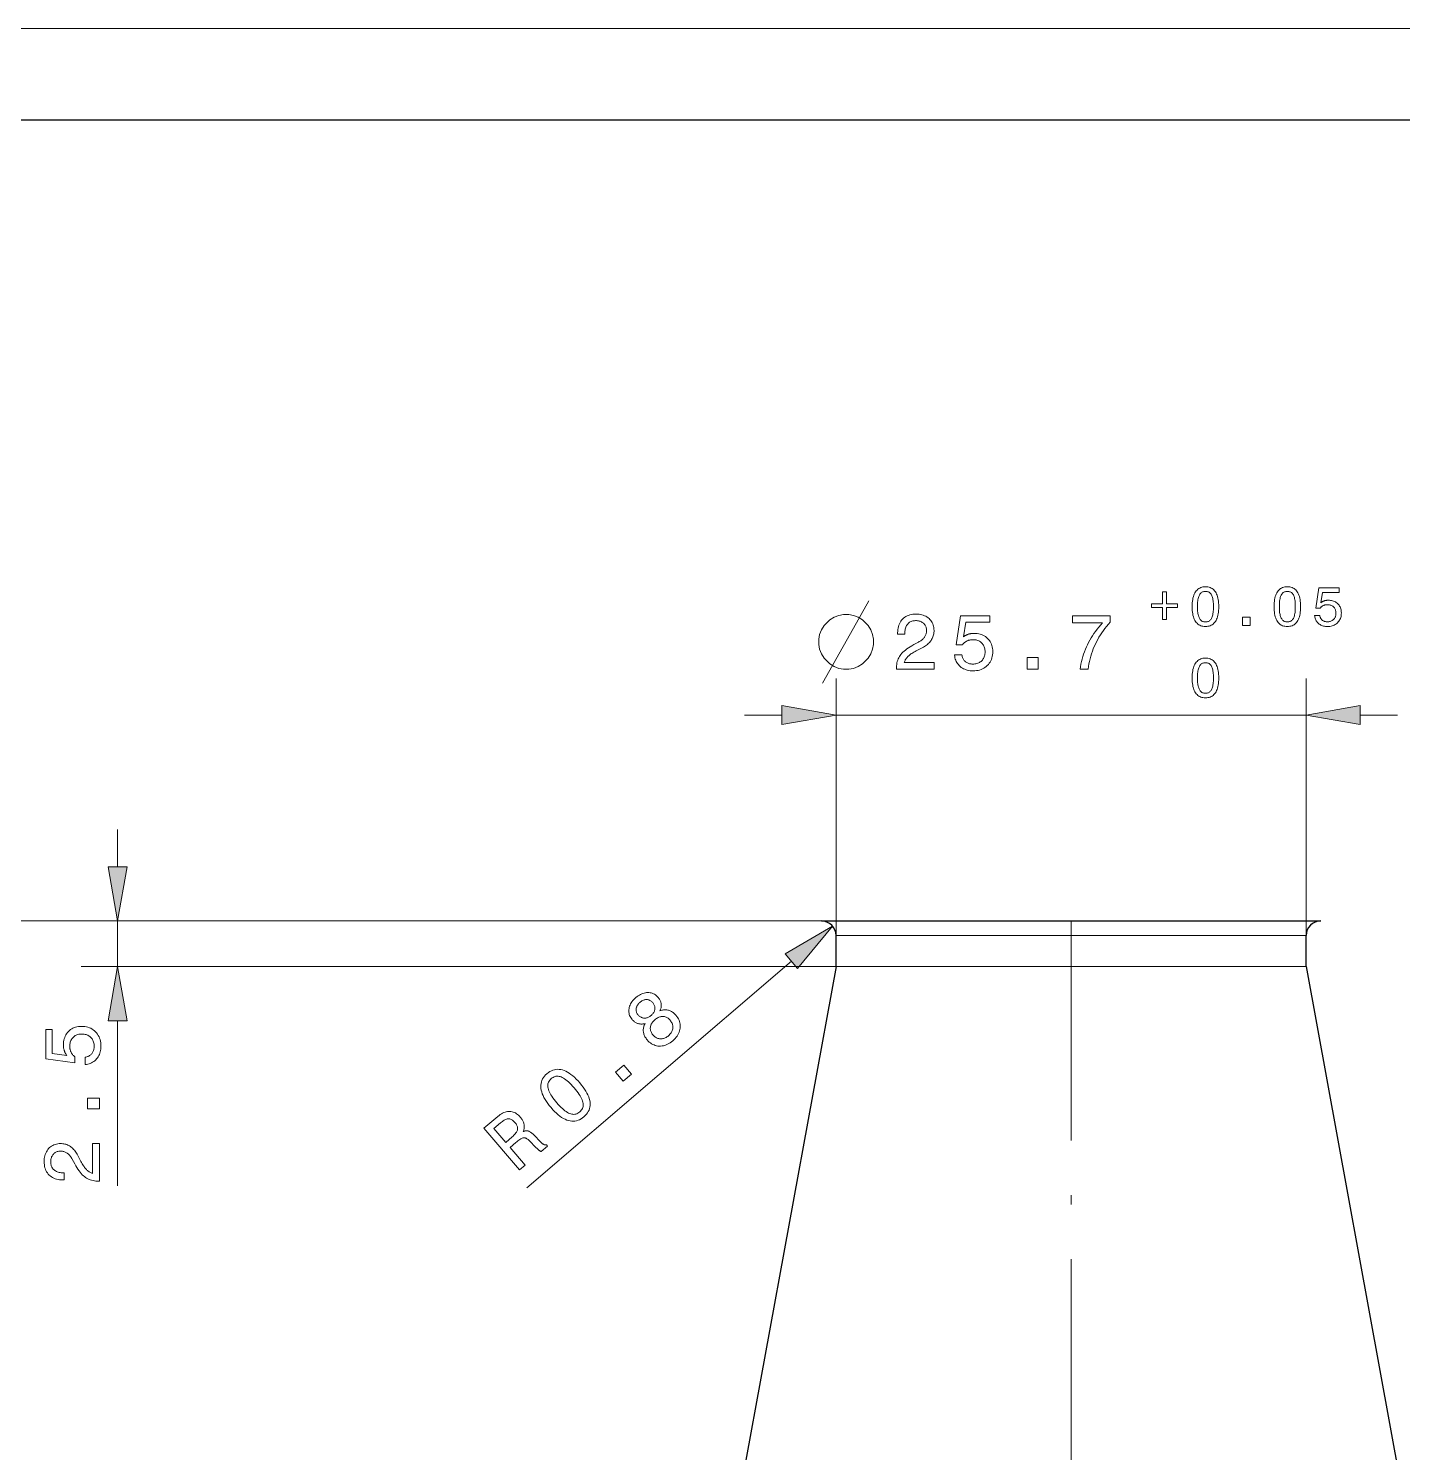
# Model space of a CAD drawing. Extents: x 0 to 297, y 0 to 532.
# Drawn here: x 57.8 to 133, y 342.1 to 420 of the extents above; entities that cross this region are included whole.
import ezdxf

# ---------------------------------------------------------------- set-up
doc = ezdxf.new("R2010")
doc.units = 0
doc.linetypes.add('DASHDOT', pattern=[18.5, 12, -3, 0.5, -3])

msp = doc.modelspace()

# ---------------------------------------------------------------- linework, layer by layer
at = {"color": 7, "lineweight": 13}
for p, q in [((0, 420), (297, 420)), ((101.984, 382.464), (127.684, 382.464)), ((101.184, 371.208), (26.346, 371.208)), ((101.184, 371.208), (35.491, 371.208)), ((101.184, 371.208), (60.708, 371.208)), ((101.984, 368.708), (60.708, 368.708))]:
    msp.add_line(p, q, dxfattribs=at)
at = {"color": 7, "lineweight": 30}
for p, q in [((20, 415), (292, 415)), ((101.184, 371.208), (128.484, 371.208)), ((101.984, 368.708), (89.934, 302.808)), ((127.684, 368.708), (139.734, 302.808))]:
    msp.add_line(p, q, dxfattribs=at)
at = {"color": 7, "lineweight": 13, "ltscale": 0.351399}
for p, q in [((101.984, 370.408), (101.984, 384.464)), ((127.684, 370.408), (127.684, 384.464))]:
    msp.add_line(p, q, dxfattribs=at)
at = {"color": 7, "lineweight": 13, "ltscale": 0.051139}
for p, q in [((96.984, 382.464), (99.03, 382.464)), ((130.639, 382.464), (132.684, 382.464)), ((62.708, 374.162), (62.708, 376.208))]:
    msp.add_line(p, q, dxfattribs=at)
at = {"color": 7, "lineweight": 13, "ltscale": 0.0625}
msp.add_line((62.708, 368.708), (62.708, 371.208), dxfattribs=at)
at = {"color": 7, "linetype": 'DASHDOT', "lineweight": 13}
msp.add_line((114.834, 371.208), (114.834, 122.985), dxfattribs=at)
at = {"color": 7, "lineweight": 30, "ltscale": 0.0425}
for p, q in [((101.984, 368.708), (101.984, 370.408)), ((127.684, 368.708), (127.684, 370.408))]:
    msp.add_line(p, q, dxfattribs=at)
at = {"color": 7, "lineweight": 13, "ltscale": 0.167234}
for p, q in [((108.674, 370.408), (101.984, 370.408)), ((108.674, 368.708), (101.984, 368.708))]:
    msp.add_line(p, q, dxfattribs=at)
at = {"color": 7, "lineweight": 13, "ltscale": 0.475266}
for p, q in [((127.684, 370.408), (108.674, 370.408)), ((127.684, 368.708), (108.674, 368.708))]:
    msp.add_line(p, q, dxfattribs=at)
at = {"color": 7, "lineweight": 13, "ltscale": 0.476323}
msp.add_line((99.548, 369.007), (85.074, 356.616), dxfattribs=at)
at = {"color": 7, "lineweight": 13, "ltscale": 0.225681}
msp.add_line((62.708, 356.726), (62.708, 365.753), dxfattribs=at)
at = {"color": 7, "lineweight": 13}
for points in [[(121.455, 388.388), (121.457, 388.492), (121.462, 388.591), (121.472, 388.685), (121.485, 388.773), (121.501, 388.857), (121.522, 388.935), (121.546, 389.009), (121.574, 389.077), (121.605, 389.141), (121.641, 389.199), (121.68, 389.252), (121.722, 389.299), (121.768, 389.341), (121.817, 389.377), (121.869, 389.407), (121.925, 389.432), (121.984, 389.452), (122.047, 389.466), (122.113, 389.474), (122.182, 389.477), (122.252, 389.474), (122.319, 389.466), (122.382, 389.452), (122.441, 389.433), (122.497, 389.408), (122.55, 389.378), (122.599, 389.342), (122.644, 389.3), (122.686, 389.253), (122.725, 389.201), (122.76, 389.143), (122.791, 389.08), (122.818, 389.012), (122.842, 388.938), (122.863, 388.86), (122.879, 388.776), (122.892, 388.687), (122.901, 388.592), (122.907, 388.493), (122.908, 388.388), (122.907, 388.283), (122.901, 388.184), (122.892, 388.09), (122.879, 388.001), (122.863, 387.917), (122.842, 387.839), (122.818, 387.766), (122.791, 387.698), (122.76, 387.635), (122.725, 387.578), (122.686, 387.525), (122.644, 387.479), (122.599, 387.438), (122.55, 387.402), (122.497, 387.372), (122.441, 387.347), (122.382, 387.328), (122.319, 387.314), (122.252, 387.306), (122.182, 387.303), (122.113, 387.306), (122.047, 387.314), (121.984, 387.328), (121.925, 387.347), (121.869, 387.372), (121.817, 387.402), (121.768, 387.438), (121.722, 387.48), (121.68, 387.527), (121.641, 387.579), (121.605, 387.637), (121.574, 387.7), (121.546, 387.768), (121.522, 387.841), (121.501, 387.919), (121.485, 388.003), (121.472, 388.091), (121.462, 388.185), (121.457, 388.284)], [(125.932, 388.388), (125.934, 388.492), (125.94, 388.591), (125.949, 388.685), (125.962, 388.773), (125.979, 388.857), (125.999, 388.935), (126.023, 389.009), (126.051, 389.077), (126.083, 389.141), (126.118, 389.199), (126.157, 389.252), (126.199, 389.299), (126.245, 389.341), (126.294, 389.377), (126.347, 389.407), (126.402, 389.432), (126.462, 389.452), (126.524, 389.466), (126.59, 389.474), (126.66, 389.477), (126.73, 389.474), (126.796, 389.466), (126.859, 389.452), (126.919, 389.433), (126.975, 389.408), (127.027, 389.378), (127.076, 389.342), (127.122, 389.3), (127.164, 389.253), (127.202, 389.201), (127.237, 389.143), (127.268, 389.08), (127.296, 389.012), (127.32, 388.938), (127.34, 388.86), (127.356, 388.776), (127.369, 388.687), (127.379, 388.592), (127.384, 388.493), (127.386, 388.388), (127.384, 388.283), (127.379, 388.184), (127.369, 388.09), (127.356, 388.001), (127.34, 387.917), (127.32, 387.839), (127.296, 387.766), (127.268, 387.698), (127.237, 387.635), (127.202, 387.578), (127.164, 387.525), (127.122, 387.479), (127.076, 387.438), (127.027, 387.402), (126.975, 387.372), (126.919, 387.347), (126.859, 387.328), (126.796, 387.314), (126.73, 387.306), (126.66, 387.303), (126.59, 387.306), (126.524, 387.314), (126.462, 387.328), (126.402, 387.347), (126.347, 387.372), (126.294, 387.402), (126.245, 387.438), (126.199, 387.48), (126.157, 387.527), (126.118, 387.579), (126.083, 387.637), (126.051, 387.7), (126.023, 387.768), (125.999, 387.841), (125.979, 387.919), (125.962, 388.003), (125.949, 388.091), (125.94, 388.185), (125.934, 388.284)], [(128.15, 387.911), (128.431, 387.911), (128.437, 387.879), (128.444, 387.849), (128.454, 387.819), (128.465, 387.792), (128.477, 387.765), (128.492, 387.74), (128.508, 387.717), (128.526, 387.695), (128.546, 387.674), (128.567, 387.655), (128.59, 387.638), (128.614, 387.622), (128.64, 387.608), (128.666, 387.596), (128.694, 387.586), (128.723, 387.578), (128.753, 387.571), (128.785, 387.567), (128.817, 387.564), (128.851, 387.563), (128.893, 387.564), (128.932, 387.568), (128.97, 387.574), (129.007, 387.583), (129.042, 387.595), (129.075, 387.609), (129.106, 387.626), (129.136, 387.645), (129.164, 387.667), (129.191, 387.691), (129.215, 387.718), (129.237, 387.746), (129.256, 387.776), (129.273, 387.807), (129.287, 387.84), (129.299, 387.875), (129.308, 387.911), (129.314, 387.949), (129.318, 387.988), (129.319, 388.029), (129.318, 388.071), (129.314, 388.111), (129.308, 388.15), (129.299, 388.186), (129.287, 388.221), (129.273, 388.255), (129.257, 388.286), (129.238, 388.316), (129.216, 388.344), (129.192, 388.37), (129.166, 388.394), (129.138, 388.416), (129.108, 388.435), (129.077, 388.451), (129.044, 388.465), (129.009, 388.477), (128.972, 388.486), (128.933, 388.492), (128.893, 388.496), (128.851, 388.497), (128.827, 388.497), (128.803, 388.495), (128.78, 388.493), (128.757, 388.489), (128.734, 388.485), (128.712, 388.48), (128.69, 388.473), (128.669, 388.466), (128.648, 388.458), (128.628, 388.448), (128.608, 388.438), (128.588, 388.427), (128.569, 388.415), (128.551, 388.402), (128.533, 388.388), (128.516, 388.373), (128.499, 388.357), (128.483, 388.34), (128.467, 388.322), (128.451, 388.304), (128.211, 388.304), (128.376, 389.416), (129.498, 389.416), (129.498, 389.169), (128.578, 389.169), (128.494, 388.603), (128.509, 388.616), (128.525, 388.629), (128.542, 388.64), (128.559, 388.651), (128.576, 388.662), (128.594, 388.672), (128.613, 388.681), (128.632, 388.689), (128.652, 388.697), (128.672, 388.704), (128.693, 388.711), (128.714, 388.717), (128.735, 388.722), (128.757, 388.727), (128.779, 388.73), (128.802, 388.734), (128.825, 388.736), (128.848, 388.738), (128.872, 388.739), (128.896, 388.739), (128.959, 388.737), (129.02, 388.731), (129.078, 388.722), (129.134, 388.708), (129.187, 388.691), (129.238, 388.67), (129.286, 388.645), (129.332, 388.616), (129.375, 388.584), (129.416, 388.547), (129.453, 388.508), (129.487, 388.466), (129.516, 388.421), (129.542, 388.375), (129.564, 388.326), (129.581, 388.274), (129.595, 388.22), (129.605, 388.164), (129.611, 388.105), (129.613, 388.044), (129.611, 387.979), (129.604, 387.917), (129.594, 387.857), (129.579, 387.8), (129.561, 387.745), (129.538, 387.692), (129.51, 387.643), (129.479, 387.595), (129.444, 387.551), (129.404, 387.508), (129.361, 387.469), (129.315, 387.434), (129.267, 387.404), (129.217, 387.377), (129.164, 387.354), (129.108, 387.336), (129.05, 387.322), (128.989, 387.311), (128.926, 387.305), (128.86, 387.303), (128.802, 387.305), (128.746, 387.31), (128.691, 387.318), (128.639, 387.33), (128.589, 387.345), (128.541, 387.363), (128.494, 387.385), (128.45, 387.41), (128.408, 387.439), (128.368, 387.471), (128.331, 387.505), (128.297, 387.542), (128.266, 387.581), (128.239, 387.622), (128.216, 387.665), (128.196, 387.71), (128.179, 387.757), (128.166, 387.806), (128.156, 387.858)], [(119.839, 389.201), (120.05, 389.201), (120.05, 388.546), (120.646, 388.546), (120.646, 388.336), (120.05, 388.336), (120.05, 387.681), (119.839, 387.681), (119.839, 388.336), (119.24, 388.336), (119.24, 388.546), (119.839, 388.546)], [(121.744, 388.388), (121.745, 388.303), (121.748, 388.224), (121.754, 388.148), (121.761, 388.078), (121.771, 388.012), (121.782, 387.951), (121.796, 387.894), (121.812, 387.842), (121.83, 387.795), (121.85, 387.753), (121.873, 387.714), (121.898, 387.68), (121.925, 387.65), (121.954, 387.624), (121.986, 387.601), (122.021, 387.583), (122.058, 387.569), (122.097, 387.559), (122.138, 387.553), (122.182, 387.551), (122.227, 387.553), (122.268, 387.559), (122.308, 387.569), (122.344, 387.583), (122.379, 387.601), (122.411, 387.623), (122.44, 387.649), (122.467, 387.679), (122.492, 387.712), (122.514, 387.75), (122.533, 387.793), (122.551, 387.84), (122.567, 387.891), (122.58, 387.948), (122.592, 388.009), (122.601, 388.075), (122.608, 388.146), (122.614, 388.222), (122.617, 388.303), (122.618, 388.388), (122.617, 388.473), (122.614, 388.554), (122.608, 388.63), (122.601, 388.701), (122.592, 388.767), (122.58, 388.829), (122.567, 388.886), (122.551, 388.938), (122.533, 388.985), (122.514, 389.027), (122.492, 389.065), (122.467, 389.099), (122.44, 389.128), (122.411, 389.154), (122.379, 389.176), (122.344, 389.194), (122.308, 389.208), (122.268, 389.218), (122.227, 389.224), (122.182, 389.226), (122.138, 389.224), (122.097, 389.218), (122.058, 389.208), (122.021, 389.194), (121.986, 389.176), (121.954, 389.154), (121.925, 389.127), (121.898, 389.097), (121.873, 389.063), (121.85, 389.025), (121.83, 388.982), (121.812, 388.935), (121.796, 388.883), (121.782, 388.826), (121.771, 388.765), (121.761, 388.699), (121.754, 388.628), (121.748, 388.553), (121.745, 388.473)], [(126.222, 388.388), (126.223, 388.303), (126.226, 388.224), (126.231, 388.148), (126.239, 388.078), (126.248, 388.012), (126.26, 387.951), (126.274, 387.894), (126.29, 387.842), (126.308, 387.795), (126.328, 387.753), (126.35, 387.714), (126.375, 387.68), (126.402, 387.65), (126.432, 387.624), (126.464, 387.601), (126.498, 387.583), (126.535, 387.569), (126.574, 387.559), (126.616, 387.553), (126.66, 387.551), (126.704, 387.553), (126.746, 387.559), (126.785, 387.569), (126.822, 387.583), (126.856, 387.601), (126.888, 387.623), (126.918, 387.649), (126.945, 387.679), (126.969, 387.712), (126.991, 387.75), (127.011, 387.793), (127.029, 387.84), (127.044, 387.891), (127.058, 387.948), (127.069, 388.009), (127.079, 388.075), (127.086, 388.146), (127.091, 388.222), (127.094, 388.303), (127.095, 388.388), (127.094, 388.473), (127.091, 388.554), (127.086, 388.63), (127.079, 388.701), (127.069, 388.767), (127.058, 388.829), (127.044, 388.886), (127.029, 388.938), (127.011, 388.985), (126.991, 389.027), (126.969, 389.065), (126.945, 389.099), (126.918, 389.128), (126.888, 389.154), (126.856, 389.176), (126.822, 389.194), (126.785, 389.208), (126.746, 389.218), (126.704, 389.224), (126.66, 389.226), (126.616, 389.224), (126.574, 389.218), (126.535, 389.208), (126.498, 389.194), (126.464, 389.176), (126.432, 389.154), (126.402, 389.127), (126.375, 389.097), (126.35, 389.063), (126.328, 389.025), (126.308, 388.982), (126.29, 388.935), (126.274, 388.883), (126.26, 388.826), (126.248, 388.765), (126.239, 388.699), (126.231, 388.628), (126.226, 388.553), (126.223, 388.473)], [(102.687, 387.964), (102.387, 387.964), (102.137, 387.914), (101.887, 387.814), (101.637, 387.664), (101.337, 387.364), (101.187, 387.114), (101.087, 386.864), (101.037, 386.614), (101.037, 386.314), (101.087, 386.064), (101.187, 385.814), (101.337, 385.564), (101.637, 385.264), (101.887, 385.114), (102.137, 385.014), (102.387, 384.964), (102.687, 384.964), (102.937, 385.014), (103.187, 385.114), (103.437, 385.264), (103.737, 385.564), (103.887, 385.814), (103.987, 386.064), (104.037, 386.314), (104.037, 386.614), (103.987, 386.864), (103.887, 387.114), (103.737, 387.364), (103.437, 387.664), (103.187, 387.814), (102.937, 387.914)], [(105.283, 384.964), (105.283, 384.976), (105.286, 385.064), (105.292, 385.148), (105.302, 385.23), (105.317, 385.309), (105.335, 385.385), (105.358, 385.457), (105.385, 385.527), (105.416, 385.594), (105.451, 385.658), (105.49, 385.719), (105.535, 385.779), (105.586, 385.839), (105.644, 385.898), (105.709, 385.957), (105.78, 386.016), (105.858, 386.076), (105.943, 386.135), (106.034, 386.193), (106.132, 386.252), (106.236, 386.311), (106.492, 386.45), (106.536, 386.475), (106.578, 386.501), (106.618, 386.527), (106.655, 386.554), (106.69, 386.582), (106.722, 386.61), (106.752, 386.639), (106.78, 386.669), (106.804, 386.699), (106.827, 386.729), (106.847, 386.761), (106.865, 386.793), (106.88, 386.827), (106.894, 386.862), (106.906, 386.898), (106.915, 386.935), (106.923, 386.973), (106.928, 387.012), (106.931, 387.052), (106.932, 387.093), (106.93, 387.14), (106.926, 387.185), (106.917, 387.228), (106.906, 387.269), (106.891, 387.308), (106.873, 387.346), (106.852, 387.382), (106.828, 387.415), (106.8, 387.448), (106.769, 387.478), (106.735, 387.506), (106.699, 387.53), (106.661, 387.552), (106.62, 387.572), (106.578, 387.588), (106.533, 387.601), (106.486, 387.611), (106.436, 387.618), (106.385, 387.623), (106.331, 387.624), (106.278, 387.622), (106.227, 387.617), (106.178, 387.608), (106.132, 387.595), (106.088, 387.578), (106.046, 387.557), (106.007, 387.533), (105.97, 387.505), (105.935, 387.474), (105.902, 387.439), (105.872, 387.4), (105.846, 387.359), (105.822, 387.315), (105.802, 387.268), (105.784, 387.218), (105.77, 387.166), (105.759, 387.111), (105.751, 387.053), (105.747, 386.992), (105.745, 386.929), (105.745, 386.893), (105.353, 386.893), (105.353, 386.954), (105.356, 387.047), (105.364, 387.136), (105.377, 387.221), (105.396, 387.302), (105.421, 387.379), (105.45, 387.452), (105.485, 387.521), (105.526, 387.587), (105.572, 387.648), (105.623, 387.705), (105.679, 387.758), (105.739, 387.805), (105.802, 387.847), (105.869, 387.883), (105.941, 387.913), (106.016, 387.938), (106.095, 387.958), (106.177, 387.972), (106.264, 387.98), (106.354, 387.983), (106.441, 387.98), (106.525, 387.973), (106.605, 387.96), (106.681, 387.943), (106.755, 387.921), (106.825, 387.894), (106.891, 387.862), (106.954, 387.825), (107.014, 387.783), (107.07, 387.736), (107.122, 387.685), (107.168, 387.631), (107.209, 387.574), (107.245, 387.514), (107.275, 387.451), (107.3, 387.385), (107.319, 387.315), (107.332, 387.243), (107.34, 387.167), (107.343, 387.089), (107.342, 387.028), (107.337, 386.968), (107.329, 386.91), (107.318, 386.853), (107.303, 386.798), (107.286, 386.745), (107.265, 386.693), (107.241, 386.642), (107.213, 386.593), (107.183, 386.546), (107.149, 386.5), (107.112, 386.455), (107.072, 386.412), (107.028, 386.369), (106.981, 386.328), (106.93, 386.289), (106.876, 386.25), (106.819, 386.213), (106.758, 386.177), (106.694, 386.142), (106.441, 386.014), (106.371, 385.976), (106.305, 385.94), (106.243, 385.904), (106.185, 385.869), (106.131, 385.835), (106.082, 385.801), (106.036, 385.768), (105.994, 385.736), (105.957, 385.705), (105.923, 385.674), (105.893, 385.643), (105.865, 385.612), (105.839, 385.58), (105.815, 385.547), (105.793, 385.513), (105.773, 385.479), (105.756, 385.444), (105.74, 385.408), (105.727, 385.372), (105.716, 385.335), (107.343, 385.335), (107.343, 384.964)], [(108.465, 385.746), (108.865, 385.746), (108.874, 385.7), (108.885, 385.656), (108.898, 385.615), (108.914, 385.575), (108.932, 385.537), (108.953, 385.502), (108.976, 385.468), (109.002, 385.437), (109.03, 385.407), (109.06, 385.38), (109.093, 385.355), (109.128, 385.333), (109.164, 385.313), (109.202, 385.296), (109.241, 385.281), (109.283, 385.269), (109.326, 385.26), (109.371, 385.254), (109.418, 385.25), (109.466, 385.248), (109.525, 385.25), (109.582, 385.256), (109.636, 385.265), (109.688, 385.278), (109.738, 385.294), (109.785, 385.314), (109.83, 385.338), (109.873, 385.366), (109.913, 385.397), (109.951, 385.432), (109.986, 385.47), (110.017, 385.51), (110.045, 385.552), (110.068, 385.597), (110.089, 385.644), (110.105, 385.694), (110.118, 385.745), (110.127, 385.799), (110.133, 385.856), (110.135, 385.914), (110.133, 385.974), (110.127, 386.032), (110.118, 386.087), (110.105, 386.139), (110.089, 386.189), (110.069, 386.237), (110.046, 386.281), (110.018, 386.324), (109.988, 386.364), (109.953, 386.401), (109.916, 386.436), (109.876, 386.467), (109.833, 386.494), (109.788, 386.518), (109.741, 386.537), (109.691, 386.554), (109.638, 386.566), (109.584, 386.576), (109.526, 386.581), (109.466, 386.583), (109.432, 386.582), (109.397, 386.58), (109.364, 386.577), (109.331, 386.572), (109.299, 386.565), (109.267, 386.558), (109.236, 386.549), (109.206, 386.538), (109.176, 386.526), (109.147, 386.513), (109.118, 386.499), (109.091, 386.483), (109.063, 386.465), (109.037, 386.447), (109.012, 386.427), (108.987, 386.405), (108.963, 386.383), (108.939, 386.359), (108.917, 386.333), (108.895, 386.307), (108.551, 386.307), (108.787, 387.896), (110.39, 387.896), (110.39, 387.542), (109.076, 387.542), (108.956, 386.735), (108.978, 386.753), (109.001, 386.771), (109.024, 386.787), (109.048, 386.803), (109.073, 386.818), (109.099, 386.832), (109.126, 386.845), (109.153, 386.857), (109.181, 386.869), (109.21, 386.879), (109.24, 386.888), (109.27, 386.897), (109.3, 386.904), (109.331, 386.911), (109.363, 386.916), (109.395, 386.921), (109.428, 386.924), (109.461, 386.927), (109.495, 386.928), (109.529, 386.929), (109.62, 386.926), (109.707, 386.918), (109.79, 386.904), (109.87, 386.885), (109.946, 386.86), (110.019, 386.83), (110.088, 386.794), (110.153, 386.753), (110.215, 386.707), (110.273, 386.654), (110.326, 386.598), (110.374, 386.538), (110.416, 386.475), (110.453, 386.408), (110.484, 386.338), (110.509, 386.264), (110.529, 386.187), (110.543, 386.107), (110.551, 386.023), (110.554, 385.936), (110.551, 385.843), (110.542, 385.754), (110.527, 385.668), (110.506, 385.586), (110.479, 385.508), (110.447, 385.433), (110.408, 385.362), (110.363, 385.295), (110.312, 385.231), (110.256, 385.17), (110.194, 385.115), (110.129, 385.065), (110.061, 385.021), (109.988, 384.983), (109.912, 384.951), (109.833, 384.924), (109.75, 384.904), (109.663, 384.889), (109.573, 384.88), (109.479, 384.877), (109.396, 384.88), (109.315, 384.887), (109.238, 384.899), (109.163, 384.916), (109.091, 384.937), (109.022, 384.963), (108.956, 384.994), (108.893, 385.03), (108.833, 385.071), (108.776, 385.117), (108.722, 385.166), (108.674, 385.218), (108.63, 385.274), (108.592, 385.332), (108.558, 385.393), (108.53, 385.458), (108.506, 385.525), (108.487, 385.596), (108.474, 385.669)], [(115.331, 384.964), (115.353, 385.107), (115.378, 385.249), (115.408, 385.389), (115.441, 385.526), (115.479, 385.662), (115.521, 385.795), (115.567, 385.927), (115.617, 386.057), (115.671, 386.184), (115.729, 386.31), (115.791, 386.434), (115.858, 386.557), (115.93, 386.679), (116.006, 386.8), (116.087, 386.919), (116.172, 387.038), (116.262, 387.156), (116.357, 387.272), (116.456, 387.388), (116.56, 387.502), (114.92, 387.502), (114.92, 387.896), (116.976, 387.896), (116.976, 387.538), (116.875, 387.426), (116.779, 387.312), (116.687, 387.196), (116.6, 387.079), (116.516, 386.96), (116.437, 386.84), (116.362, 386.717), (116.291, 386.593), (116.224, 386.468), (116.162, 386.34), (116.104, 386.211), (116.05, 386.08), (116, 385.947), (115.954, 385.812), (115.913, 385.676), (115.875, 385.537), (115.842, 385.397), (115.813, 385.254), (115.788, 385.11), (115.768, 384.964)], [(124.213, 387.364), (124.213, 387.814), (124.631, 387.814), (124.631, 387.364)], [(112.435, 384.964), (112.435, 385.607), (113.031, 385.607), (113.031, 384.964)], [(121.455, 384.488), (121.457, 384.592), (121.462, 384.691), (121.472, 384.785), (121.485, 384.873), (121.501, 384.957), (121.522, 385.035), (121.546, 385.109), (121.574, 385.177), (121.605, 385.241), (121.641, 385.299), (121.68, 385.352), (121.722, 385.399), (121.768, 385.441), (121.817, 385.477), (121.869, 385.507), (121.925, 385.532), (121.984, 385.552), (122.047, 385.566), (122.113, 385.574), (122.182, 385.577), (122.252, 385.574), (122.319, 385.566), (122.382, 385.552), (122.441, 385.533), (122.497, 385.508), (122.55, 385.478), (122.599, 385.442), (122.644, 385.4), (122.686, 385.353), (122.725, 385.301), (122.76, 385.243), (122.791, 385.18), (122.818, 385.112), (122.842, 385.038), (122.863, 384.96), (122.879, 384.876), (122.892, 384.787), (122.901, 384.692), (122.907, 384.593), (122.908, 384.488), (122.907, 384.383), (122.901, 384.284), (122.892, 384.19), (122.879, 384.101), (122.863, 384.017), (122.842, 383.939), (122.818, 383.866), (122.791, 383.798), (122.76, 383.735), (122.725, 383.678), (122.686, 383.625), (122.644, 383.579), (122.599, 383.538), (122.55, 383.502), (122.497, 383.472), (122.441, 383.447), (122.382, 383.428), (122.319, 383.414), (122.252, 383.406), (122.182, 383.403), (122.113, 383.406), (122.047, 383.414), (121.984, 383.428), (121.925, 383.447), (121.869, 383.472), (121.817, 383.503), (121.768, 383.538), (121.722, 383.58), (121.68, 383.627), (121.641, 383.679), (121.605, 383.737), (121.574, 383.8), (121.546, 383.868), (121.522, 383.941), (121.501, 384.019), (121.485, 384.103), (121.472, 384.191), (121.462, 384.285), (121.457, 384.384)], [(121.744, 384.488), (121.745, 384.403), (121.748, 384.324), (121.754, 384.248), (121.761, 384.178), (121.771, 384.112), (121.782, 384.051), (121.796, 383.994), (121.812, 383.942), (121.83, 383.895), (121.85, 383.853), (121.873, 383.814), (121.898, 383.78), (121.925, 383.75), (121.954, 383.724), (121.986, 383.701), (122.021, 383.683), (122.058, 383.669), (122.097, 383.659), (122.138, 383.653), (122.182, 383.651), (122.227, 383.653), (122.268, 383.659), (122.308, 383.669), (122.344, 383.683), (122.379, 383.701), (122.411, 383.723), (122.44, 383.749), (122.467, 383.779), (122.492, 383.812), (122.514, 383.85), (122.533, 383.893), (122.551, 383.94), (122.567, 383.991), (122.58, 384.048), (122.592, 384.109), (122.601, 384.175), (122.608, 384.246), (122.614, 384.322), (122.617, 384.403), (122.618, 384.488), (122.617, 384.573), (122.614, 384.654), (122.608, 384.73), (122.601, 384.801), (122.592, 384.867), (122.58, 384.929), (122.567, 384.986), (122.551, 385.038), (122.533, 385.085), (122.514, 385.127), (122.492, 385.165), (122.467, 385.199), (122.44, 385.228), (122.411, 385.254), (122.379, 385.276), (122.344, 385.294), (122.308, 385.308), (122.268, 385.318), (122.227, 385.324), (122.182, 385.326), (122.138, 385.324), (122.097, 385.318), (122.058, 385.308), (122.021, 385.294), (121.986, 385.276), (121.954, 385.254), (121.925, 385.227), (121.898, 385.197), (121.873, 385.163), (121.85, 385.125), (121.83, 385.082), (121.812, 385.035), (121.796, 384.983), (121.782, 384.926), (121.771, 384.865), (121.761, 384.799), (121.754, 384.728), (121.748, 384.653), (121.745, 384.573)], [(99.03, 381.943), (101.984, 382.464), (99.03, 382.985)], [(130.639, 382.985), (127.684, 382.464), (130.639, 381.943)], [(62.187, 374.162), (62.708, 371.208), (63.229, 374.162)], [(99.886, 368.611), (101.792, 370.928), (99.209, 369.402)], [(63.229, 365.753), (62.708, 368.708), (62.187, 365.753)], [(91.546, 365.599), (91.505, 365.588), (91.464, 365.58), (91.424, 365.574), (91.384, 365.57), (91.345, 365.568), (91.307, 365.568), (91.269, 365.571), (91.232, 365.576), (91.196, 365.584), (91.16, 365.593), (91.125, 365.605), (91.091, 365.62), (91.057, 365.637), (91.023, 365.656), (90.991, 365.677), (90.958, 365.701), (90.927, 365.727), (90.896, 365.756), (90.865, 365.787), (90.835, 365.82), (90.794, 365.873), (90.757, 365.928), (90.727, 365.983), (90.701, 366.04), (90.682, 366.099), (90.668, 366.159), (90.66, 366.22), (90.657, 366.283), (90.66, 366.347), (90.668, 366.413), (90.682, 366.478), (90.701, 366.543), (90.725, 366.606), (90.755, 366.668), (90.789, 366.729), (90.829, 366.788), (90.874, 366.847), (90.924, 366.904), (90.98, 366.96), (91.04, 367.014), (91.104, 367.066), (91.168, 367.112), (91.232, 367.153), (91.297, 367.188), (91.362, 367.219), (91.427, 367.243), (91.493, 367.263), (91.559, 367.277), (91.625, 367.286), (91.692, 367.289), (91.757, 367.287), (91.821, 367.28), (91.882, 367.267), (91.941, 367.249), (91.998, 367.226), (92.053, 367.198), (92.106, 367.164), (92.156, 367.125), (92.204, 367.081), (92.25, 367.031), (92.278, 366.996), (92.304, 366.961), (92.328, 366.926), (92.35, 366.89), (92.369, 366.855), (92.385, 366.819), (92.399, 366.783), (92.411, 366.747), (92.42, 366.711), (92.427, 366.675), (92.431, 366.638), (92.433, 366.602), (92.432, 366.564), (92.429, 366.527), (92.424, 366.489), (92.416, 366.451), (92.406, 366.413), (92.393, 366.374), (92.378, 366.335), (92.36, 366.296), (92.409, 366.312), (92.458, 366.326), (92.506, 366.336), (92.554, 366.343), (92.601, 366.347), (92.647, 366.348), (92.693, 366.346), (92.739, 366.341), (92.783, 366.333), (92.828, 366.322), (92.871, 366.307), (92.914, 366.29), (92.956, 366.27), (92.998, 366.247), (93.038, 366.221), (93.078, 366.192), (93.117, 366.16), (93.155, 366.125), (93.192, 366.087), (93.229, 366.046), (93.282, 365.98), (93.328, 365.913), (93.368, 365.845), (93.402, 365.776), (93.428, 365.706), (93.449, 365.634), (93.463, 365.562), (93.47, 365.49), (93.471, 365.416), (93.465, 365.341), (93.453, 365.266), (93.434, 365.193), (93.41, 365.121), (93.379, 365.05), (93.341, 364.981), (93.297, 364.913), (93.247, 364.846), (93.191, 364.781), (93.129, 364.717), (93.06, 364.655), (92.987, 364.597), (92.915, 364.545), (92.842, 364.499), (92.768, 364.46), (92.695, 364.427), (92.621, 364.401), (92.546, 364.381), (92.471, 364.368), (92.396, 364.361), (92.321, 364.361), (92.246, 364.367), (92.173, 364.379), (92.102, 364.398), (92.033, 364.423), (91.966, 364.454), (91.901, 364.491), (91.838, 364.535), (91.777, 364.585), (91.718, 364.641), (91.661, 364.704), (91.626, 364.746), (91.595, 364.789), (91.566, 364.832), (91.54, 364.875), (91.518, 364.919), (91.498, 364.963), (91.482, 365.008), (91.468, 365.052), (91.458, 365.097), (91.45, 365.142), (91.446, 365.188), (91.445, 365.233), (91.447, 365.279), (91.452, 365.325), (91.46, 365.37), (91.471, 365.416), (91.485, 365.462), (91.502, 365.508), (91.523, 365.553)], [(91.17, 366.062), (91.198, 366.031), (91.228, 366.003), (91.258, 365.978), (91.29, 365.957), (91.323, 365.938), (91.357, 365.922), (91.392, 365.91), (91.427, 365.901), (91.465, 365.895), (91.503, 365.892), (91.541, 365.892), (91.579, 365.896), (91.617, 365.902), (91.655, 365.912), (91.692, 365.925), (91.729, 365.942), (91.766, 365.961), (91.803, 365.984), (91.839, 366.01), (91.875, 366.039), (91.91, 366.07), (91.941, 366.102), (91.969, 366.135), (91.995, 366.169), (92.017, 366.203), (92.035, 366.238), (92.051, 366.274), (92.064, 366.31), (92.073, 366.348), (92.079, 366.386), (92.082, 366.424), (92.082, 366.461), (92.078, 366.498), (92.072, 366.535), (92.062, 366.57), (92.048, 366.606), (92.032, 366.64), (92.012, 366.674), (91.989, 366.708), (91.962, 366.741), (91.934, 366.772), (91.905, 366.8), (91.874, 366.824), (91.843, 366.846), (91.811, 366.864), (91.778, 366.879), (91.744, 366.891), (91.709, 366.9), (91.673, 366.905), (91.637, 366.907), (91.599, 366.906), (91.562, 366.902), (91.525, 366.895), (91.488, 366.884), (91.451, 366.87), (91.414, 366.853), (91.376, 366.832), (91.339, 366.809), (91.302, 366.782), (91.265, 366.752), (91.23, 366.72), (91.198, 366.687), (91.169, 366.655), (91.143, 366.621), (91.12, 366.587), (91.101, 366.553), (91.085, 366.518), (91.072, 366.482), (91.062, 366.446), (91.055, 366.41), (91.052, 366.373), (91.052, 366.337), (91.055, 366.301), (91.061, 366.266), (91.071, 366.231), (91.084, 366.196), (91.101, 366.162), (91.12, 366.128), (91.143, 366.095)], [(91.971, 364.98), (92.007, 364.941), (92.044, 364.905), (92.082, 364.873), (92.122, 364.845), (92.162, 364.821), (92.203, 364.801), (92.245, 364.784), (92.289, 364.772), (92.333, 364.763), (92.378, 364.759), (92.424, 364.758), (92.47, 364.761), (92.515, 364.769), (92.56, 364.78), (92.604, 364.795), (92.649, 364.814), (92.693, 364.837), (92.737, 364.864), (92.78, 364.896), (92.824, 364.931), (92.865, 364.968), (92.903, 365.007), (92.937, 365.046), (92.967, 365.086), (92.993, 365.128), (93.015, 365.169), (93.033, 365.212), (93.047, 365.256), (93.057, 365.3), (93.064, 365.346), (93.066, 365.391), (93.065, 365.436), (93.059, 365.481), (93.05, 365.525), (93.036, 365.569), (93.018, 365.612), (92.997, 365.656), (92.971, 365.698), (92.941, 365.74), (92.908, 365.782), (92.874, 365.819), (92.839, 365.852), (92.803, 365.882), (92.766, 365.907), (92.728, 365.929), (92.689, 365.947), (92.648, 365.962), (92.607, 365.972), (92.564, 365.979), (92.52, 365.982), (92.476, 365.981), (92.432, 365.977), (92.388, 365.968), (92.343, 365.956), (92.299, 365.94), (92.255, 365.919), (92.211, 365.895), (92.167, 365.868), (92.123, 365.836), (92.079, 365.8), (92.038, 365.763), (92, 365.724), (91.966, 365.685), (91.935, 365.646), (91.909, 365.605), (91.886, 365.564), (91.867, 365.523), (91.852, 365.48), (91.841, 365.438), (91.833, 365.394), (91.83, 365.35), (91.83, 365.307), (91.834, 365.264), (91.842, 365.222), (91.854, 365.181), (91.869, 365.139), (91.889, 365.099), (91.912, 365.059), (91.94, 365.019)], [(60.926, 363.352), (60.926, 363.753), (60.971, 363.761), (61.015, 363.772), (61.057, 363.785), (61.097, 363.801), (61.134, 363.819), (61.17, 363.84), (61.203, 363.863), (61.235, 363.889), (61.264, 363.917), (61.291, 363.948), (61.316, 363.98), (61.339, 364.015), (61.359, 364.051), (61.376, 364.089), (61.39, 364.129), (61.402, 364.17), (61.411, 364.213), (61.418, 364.258), (61.422, 364.305), (61.423, 364.354), (61.421, 364.413), (61.416, 364.469), (61.407, 364.524), (61.394, 364.576), (61.377, 364.626), (61.357, 364.673), (61.333, 364.718), (61.306, 364.76), (61.275, 364.801), (61.24, 364.838), (61.202, 364.873), (61.162, 364.904), (61.119, 364.932), (61.075, 364.956), (61.027, 364.976), (60.978, 364.993), (60.926, 365.005), (60.872, 365.015), (60.816, 365.02), (60.757, 365.022), (60.697, 365.02), (60.64, 365.015), (60.585, 365.006), (60.532, 364.993), (60.482, 364.977), (60.435, 364.957), (60.39, 364.933), (60.348, 364.906), (60.308, 364.875), (60.27, 364.841), (60.236, 364.803), (60.205, 364.763), (60.178, 364.721), (60.154, 364.676), (60.134, 364.628), (60.118, 364.578), (60.105, 364.526), (60.096, 364.471), (60.091, 364.413), (60.089, 364.354), (60.089, 364.319), (60.091, 364.285), (60.095, 364.251), (60.1, 364.218), (60.106, 364.186), (60.114, 364.155), (60.123, 364.124), (60.133, 364.093), (60.145, 364.063), (60.158, 364.034), (60.173, 364.006), (60.189, 363.978), (60.206, 363.951), (60.225, 363.925), (60.245, 363.899), (60.266, 363.874), (60.289, 363.85), (60.313, 363.827), (60.338, 363.804), (60.365, 363.782), (60.365, 363.439), (58.775, 363.675), (58.775, 365.277), (59.129, 365.277), (59.129, 363.964), (59.937, 363.843), (59.918, 363.865), (59.901, 363.888), (59.884, 363.911), (59.868, 363.936), (59.853, 363.961), (59.839, 363.986), (59.826, 364.013), (59.814, 364.04), (59.803, 364.068), (59.793, 364.097), (59.783, 364.127), (59.775, 364.157), (59.767, 364.188), (59.761, 364.219), (59.755, 364.251), (59.751, 364.283), (59.747, 364.315), (59.745, 364.349), (59.743, 364.383), (59.743, 364.417), (59.746, 364.507), (59.754, 364.594), (59.768, 364.678), (59.787, 364.757), (59.811, 364.833), (59.842, 364.906), (59.877, 364.975), (59.918, 365.04), (59.965, 365.102), (60.017, 365.16), (60.074, 365.213), (60.133, 365.261), (60.197, 365.303), (60.264, 365.34), (60.334, 365.371), (60.407, 365.396), (60.484, 365.416), (60.565, 365.43), (60.649, 365.439), (60.736, 365.441), (60.829, 365.438), (60.918, 365.429), (61.003, 365.415), (61.085, 365.394), (61.163, 365.367), (61.238, 365.334), (61.309, 365.295), (61.377, 365.25), (61.441, 365.2), (61.501, 365.143), (61.557, 365.082), (61.607, 365.017), (61.651, 364.948), (61.689, 364.876), (61.721, 364.8), (61.747, 364.72), (61.768, 364.637), (61.783, 364.55), (61.791, 364.46), (61.794, 364.366), (61.792, 364.283), (61.785, 364.202), (61.773, 364.125), (61.756, 364.05), (61.734, 363.979), (61.708, 363.91), (61.677, 363.844), (61.641, 363.781), (61.6, 363.72), (61.555, 363.663), (61.506, 363.61), (61.453, 363.561), (61.398, 363.518), (61.339, 363.479), (61.278, 363.446), (61.214, 363.417), (61.146, 363.393), (61.076, 363.375), (61.002, 363.361)], [(86.403, 360.997), (86.309, 361.111), (86.223, 361.224), (86.146, 361.334), (86.078, 361.443), (86.018, 361.549), (85.967, 361.653), (85.925, 361.755), (85.892, 361.855), (85.867, 361.953), (85.852, 362.049), (85.845, 362.143), (85.847, 362.234), (85.858, 362.321), (85.877, 362.406), (85.906, 362.488), (85.943, 362.567), (85.989, 362.643), (86.044, 362.717), (86.108, 362.787), (86.181, 362.854), (86.26, 362.917), (86.339, 362.969), (86.421, 363.013), (86.503, 363.047), (86.587, 363.072), (86.672, 363.088), (86.759, 363.095), (86.846, 363.092), (86.936, 363.08), (87.026, 363.059), (87.118, 363.029), (87.21, 362.989), (87.303, 362.941), (87.398, 362.883), (87.493, 362.817), (87.589, 362.741), (87.685, 362.656), (87.783, 362.562), (87.881, 362.459), (87.981, 362.347), (88.076, 362.232), (88.162, 362.119), (88.24, 362.008), (88.308, 361.9), (88.368, 361.794), (88.419, 361.69), (88.461, 361.588), (88.494, 361.489), (88.519, 361.392), (88.534, 361.297), (88.541, 361.205), (88.539, 361.115), (88.527, 361.028), (88.507, 360.944), (88.479, 360.862), (88.441, 360.784), (88.394, 360.708), (88.338, 360.634), (88.274, 360.563), (88.201, 360.495), (88.123, 360.434), (88.043, 360.382), (87.963, 360.338), (87.88, 360.304), (87.797, 360.279), (87.711, 360.264), (87.625, 360.257), (87.537, 360.259), (87.447, 360.271), (87.356, 360.292), (87.264, 360.322), (87.172, 360.361), (87.078, 360.408), (86.984, 360.465), (86.889, 360.531), (86.793, 360.606), (86.697, 360.69), (86.6, 360.783), (86.502, 360.886)], [(90.348, 362.448), (89.93, 362.936), (90.383, 363.324), (90.801, 362.836)], [(86.717, 361.265), (86.797, 361.175), (86.874, 361.091), (86.95, 361.014), (87.024, 360.945), (87.095, 360.882), (87.165, 360.827), (87.232, 360.778), (87.298, 360.737), (87.361, 360.702), (87.423, 360.675), (87.483, 360.654), (87.541, 360.64), (87.599, 360.632), (87.656, 360.631), (87.711, 360.637), (87.765, 360.649), (87.818, 360.668), (87.87, 360.694), (87.921, 360.726), (87.97, 360.764), (88.016, 360.808), (88.056, 360.853), (88.09, 360.9), (88.117, 360.95), (88.137, 361.001), (88.151, 361.054), (88.159, 361.11), (88.161, 361.167), (88.156, 361.227), (88.145, 361.288), (88.127, 361.353), (88.102, 361.42), (88.071, 361.491), (88.033, 361.565), (87.989, 361.642), (87.938, 361.723), (87.88, 361.806), (87.815, 361.893), (87.743, 361.984), (87.665, 362.077), (87.585, 362.169), (87.506, 362.254), (87.43, 362.331), (87.356, 362.402), (87.284, 362.465), (87.215, 362.521), (87.148, 362.57), (87.082, 362.612), (87.02, 362.646), (86.959, 362.674), (86.9, 362.694), (86.842, 362.708), (86.785, 362.716), (86.729, 362.717), (86.674, 362.711), (86.62, 362.698), (86.567, 362.679), (86.515, 362.653), (86.464, 362.621), (86.414, 362.582), (86.368, 362.539), (86.329, 362.494), (86.296, 362.447), (86.269, 362.397), (86.248, 362.346), (86.234, 362.292), (86.226, 362.236), (86.225, 362.178), (86.23, 362.118), (86.241, 362.055), (86.259, 361.99), (86.283, 361.922), (86.314, 361.851), (86.352, 361.776), (86.396, 361.699), (86.447, 361.618), (86.505, 361.535), (86.569, 361.448), (86.64, 361.358)], [(61.708, 360.926), (61.065, 360.926), (61.065, 361.522), (61.708, 361.522)], [(84.68, 357.595), (82.732, 359.871), (83.492, 360.522), (83.559, 360.577), (83.626, 360.625), (83.692, 360.668), (83.758, 360.704), (83.824, 360.734), (83.889, 360.759), (83.954, 360.777), (84.019, 360.789), (84.083, 360.795), (84.147, 360.795), (84.21, 360.789), (84.272, 360.777), (84.333, 360.759), (84.394, 360.735), (84.453, 360.705), (84.512, 360.668), (84.569, 360.626), (84.626, 360.578), (84.681, 360.523), (84.736, 360.463), (84.767, 360.426), (84.795, 360.388), (84.821, 360.35), (84.844, 360.312), (84.865, 360.274), (84.884, 360.236), (84.899, 360.197), (84.913, 360.158), (84.923, 360.12), (84.932, 360.081), (84.937, 360.042), (84.941, 360.003), (84.941, 359.964), (84.94, 359.925), (84.935, 359.886), (84.929, 359.846), (84.919, 359.807), (84.908, 359.768), (84.893, 359.729), (84.877, 359.69), (84.908, 359.702), (84.938, 359.713), (84.968, 359.721), (84.998, 359.727), (85.027, 359.732), (85.055, 359.734), (85.082, 359.734), (85.109, 359.731), (85.135, 359.727), (85.161, 359.721), (85.187, 359.712), (85.214, 359.699), (85.243, 359.684), (85.273, 359.665), (85.304, 359.643), (85.337, 359.618), (85.372, 359.589), (85.407, 359.557), (85.444, 359.522), (85.483, 359.484), (85.823, 359.135), (85.845, 359.113), (85.866, 359.092), (85.886, 359.074), (85.906, 359.056), (85.924, 359.041), (85.942, 359.026), (85.959, 359.014), (85.975, 359.002), (85.99, 358.993), (86.005, 358.985), (86.019, 358.978), (86.033, 358.972), (86.047, 358.967), (86.061, 358.963), (86.076, 358.96), (86.09, 358.958), (86.104, 358.957), (86.119, 358.957), (86.133, 358.958), (86.148, 358.96), (86.201, 358.898), (85.857, 358.603), (85.846, 358.607), (85.834, 358.612), (85.822, 358.617), (85.81, 358.624), (85.797, 358.631), (85.784, 358.64), (85.77, 358.649), (85.755, 358.659), (85.741, 358.67), (85.725, 358.682), (85.71, 358.695), (85.693, 358.709), (85.676, 358.724), (85.657, 358.74), (85.639, 358.757), (85.619, 358.776), (85.599, 358.795), (85.577, 358.816), (85.556, 358.838), (85.533, 358.861), (85.265, 359.142), (85.225, 359.182), (85.186, 359.218), (85.149, 359.25), (85.113, 359.278), (85.078, 359.301), (85.045, 359.32), (85.013, 359.335), (84.982, 359.345), (84.953, 359.352), (84.925, 359.354), (84.896, 359.351), (84.864, 359.343), (84.827, 359.33), (84.788, 359.311), (84.744, 359.286), (84.697, 359.257), (84.647, 359.222), (84.593, 359.181), (84.535, 359.135), (84.474, 359.084), (84.161, 358.817), (84.984, 357.856)], [(83.646, 360.171), (83.274, 359.853), (83.923, 359.095), (84.274, 359.395), (84.325, 359.441), (84.371, 359.485), (84.413, 359.528), (84.45, 359.571), (84.482, 359.612), (84.509, 359.652), (84.532, 359.691), (84.55, 359.73), (84.563, 359.767), (84.571, 359.803), (84.575, 359.839), (84.575, 359.875), (84.571, 359.913), (84.563, 359.95), (84.55, 359.988), (84.534, 360.027), (84.513, 360.066), (84.488, 360.106), (84.459, 360.146), (84.426, 360.187), (84.392, 360.225), (84.357, 360.259), (84.322, 360.289), (84.287, 360.315), (84.252, 360.337), (84.217, 360.355), (84.181, 360.369), (84.146, 360.379), (84.11, 360.385), (84.075, 360.387), (84.038, 360.384), (84, 360.377), (83.961, 360.366), (83.92, 360.351), (83.878, 360.332), (83.834, 360.308), (83.789, 360.28), (83.743, 360.248), (83.695, 360.211)], [(61.708, 356.973), (61.695, 356.973), (61.608, 356.975), (61.523, 356.981), (61.441, 356.991), (61.363, 357.006), (61.287, 357.024), (61.214, 357.047), (61.144, 357.074), (61.077, 357.105), (61.013, 357.14), (60.952, 357.179), (60.892, 357.224), (60.833, 357.275), (60.774, 357.333), (60.714, 357.398), (60.655, 357.469), (60.596, 357.547), (60.537, 357.632), (60.478, 357.723), (60.419, 357.821), (60.361, 357.926), (60.222, 358.181), (60.196, 358.225), (60.171, 358.268), (60.144, 358.307), (60.117, 358.345), (60.09, 358.379), (60.061, 358.412), (60.032, 358.441), (60.003, 358.469), (59.973, 358.494), (59.942, 358.516), (59.911, 358.536), (59.878, 358.554), (59.844, 358.57), (59.81, 358.583), (59.774, 358.595), (59.737, 358.604), (59.699, 358.612), (59.66, 358.617), (59.62, 358.62), (59.579, 358.621), (59.532, 358.62), (59.487, 358.615), (59.444, 358.607), (59.403, 358.595), (59.363, 358.58), (59.326, 358.562), (59.29, 358.541), (59.256, 358.517), (59.224, 358.489), (59.194, 358.458), (59.166, 358.424), (59.141, 358.388), (59.119, 358.35), (59.1, 358.31), (59.084, 358.267), (59.071, 358.222), (59.06, 358.175), (59.053, 358.126), (59.049, 358.074), (59.047, 358.02), (59.049, 357.967), (59.055, 357.916), (59.064, 357.868), (59.077, 357.821), (59.094, 357.777), (59.114, 357.735), (59.138, 357.696), (59.166, 357.659), (59.198, 357.624), (59.233, 357.591), (59.271, 357.562), (59.313, 357.535), (59.357, 357.511), (59.403, 357.491), (59.453, 357.474), (59.505, 357.46), (59.561, 357.449), (59.619, 357.441), (59.679, 357.436), (59.743, 357.434), (59.779, 357.434), (59.779, 357.042), (59.718, 357.042), (59.625, 357.045), (59.536, 357.053), (59.451, 357.067), (59.37, 357.085), (59.293, 357.11), (59.219, 357.139), (59.15, 357.174), (59.085, 357.215), (59.023, 357.261), (58.966, 357.312), (58.913, 357.368), (58.866, 357.428), (58.825, 357.491), (58.789, 357.559), (58.758, 357.63), (58.733, 357.705), (58.714, 357.784), (58.7, 357.867), (58.692, 357.953), (58.689, 358.044), (58.691, 358.13), (58.699, 358.214), (58.711, 358.294), (58.728, 358.371), (58.751, 358.444), (58.778, 358.514), (58.81, 358.58), (58.847, 358.643), (58.889, 358.703), (58.936, 358.759), (58.986, 358.811), (59.04, 358.858), (59.097, 358.899), (59.157, 358.934), (59.221, 358.964), (59.287, 358.989), (59.356, 359.008), (59.429, 359.021), (59.504, 359.03), (59.583, 359.032), (59.644, 359.031), (59.704, 359.026), (59.762, 359.018), (59.818, 359.007), (59.873, 358.992), (59.927, 358.975), (59.979, 358.954), (60.029, 358.93), (60.078, 358.903), (60.126, 358.872), (60.172, 358.838), (60.216, 358.801), (60.26, 358.761), (60.302, 358.717), (60.343, 358.67), (60.383, 358.619), (60.421, 358.565), (60.459, 358.508), (60.495, 358.447), (60.529, 358.383), (60.658, 358.13), (60.695, 358.06), (60.732, 357.994), (60.767, 357.932), (60.802, 357.874), (60.837, 357.82), (60.87, 357.771), (60.903, 357.725), (60.935, 357.683), (60.967, 357.646), (60.997, 357.613), (61.028, 357.582), (61.06, 357.554), (61.092, 357.528), (61.125, 357.504), (61.158, 357.482), (61.192, 357.462), (61.227, 357.445), (61.263, 357.429), (61.3, 357.416), (61.337, 357.405), (61.337, 359.032), (61.708, 359.032)]]:
    msp.add_lwpolyline(points, close=True, dxfattribs=at)
msp.add_lwpolyline([(101.237, 384.214), (102.937, 387.214), (103.787, 388.714)], dxfattribs=at)
at = {"color": 7, "lineweight": 30}
for centre, start, end in [((101.184, 370.408), 359.99999, 90), ((128.484, 370.408), 90, 180.00001)]:
    msp.add_arc(centre, 0.8, start, end, dxfattribs=at)
at = {"color": 7, "lineweight": 13}
for points in [[(99.03, 381.943), (101.984, 382.464), (99.03, 381.943), (99.03, 382.985)], [(130.639, 382.985), (127.684, 382.464), (130.639, 382.985), (130.639, 381.943)], [(62.187, 374.162), (62.708, 371.208), (62.187, 374.162), (63.229, 374.162)], [(99.886, 368.611), (101.792, 370.928), (99.886, 368.611), (99.209, 369.402)], [(63.229, 365.753), (62.708, 368.708), (63.229, 365.753), (62.187, 365.753)]]:
    msp.add_solid(points, dxfattribs=at)

doc.saveas('drawing.dxf')
